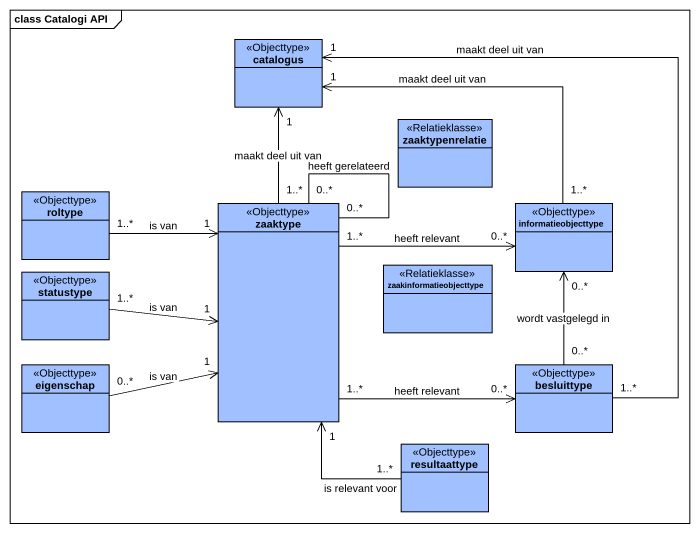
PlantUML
@startuml
mainframe class Catalogi API
hide circle
hide empty members
class catalogus <<Objecttype>> #A0C0FF
class zaaktypenrelatie <<Relatieklasse>> #A0C0FF
class roltype <<Objecttype>> #A0C0FF
class zaaktype <<Objecttype>> #A0C0FF
class informatieobjecttype <<Objecttype>> #A0C0FF
class zaakinformatieobjecttype <<Relatieklasse>> #A0C0FF
class statustype <<Objecttype>> #A0C0FF
class eigenschap <<Objecttype>> #A0C0FF
class besluittype <<Objecttype>> #A0C0FF
class resultaattype <<Objecttype>> #A0C0FF
roltype "1..*" -right-> "1" zaaktype : is van
zaaktype "1..*" -up-> "1" catalogus : maakt deel uit van
zaaktype "0..*" -- "0..*" zaaktype : heeft gerelateerd
zaaktype "1..*" -right-> "0..*" informatieobjecttype : heeft relevant
zaaktype "1..*" -right-> "0..*" besluittype : heeft relevant
informatieobjecttype "1..*" -left-> "1" catalogus : maakt deel uit van
statustype "1..*" -right-> "1" zaaktype : is van
eigenschap "0..*" -right-> "1" zaaktype : is van
besluittype "1..*" -up-> "1" catalogus : maakt deel uit van
besluittype "0..*" -up-> "0..*" informatieobjecttype : wordt vastgelegd in
resultaattype "1..*" -up-> "1" zaaktype : is relevant voor
@enduml
